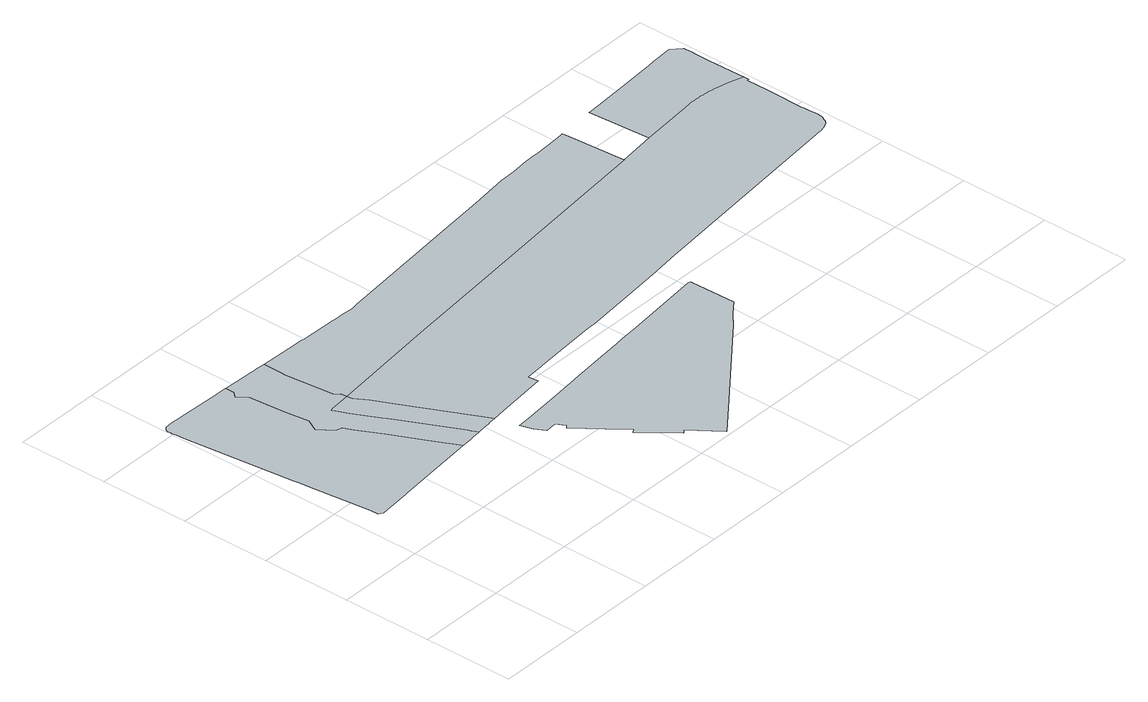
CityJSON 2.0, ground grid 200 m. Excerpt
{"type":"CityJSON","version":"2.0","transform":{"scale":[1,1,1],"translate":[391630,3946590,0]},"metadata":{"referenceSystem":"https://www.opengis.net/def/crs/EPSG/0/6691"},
"CityObjects":{
"object1":{"type":"GenericCityObject","attributes":{"function":"11","validFromType":"1","custodian":"東京都","notificationNumber":"不明","prefecture":"13","city":"13100","floorAreaRate":3},"geometry":[{"type":"MultiSurface","lod":"1","boundaries":[[[0,1,2,3,4,5,6,7,8,9,10,11,12,13,14,15,16,17,18,19,20,21,22,23,24,25,26,27,28,29,30,31,32,33,34,35,36,37,38,39,40,41]]]}]},
"object2":{"type":"GenericCityObject","attributes":{"function":"25","validFromType":"1","custodian":"江東区","notificationNumber":"江東区告示第157号","prefecture":"13","city":"13100"},"geometry":[{"type":"MultiSurface","lod":"1","boundaries":[[[0,1,2,3,4,5,6,7,8,9,10,11,12,13,14,15,16,17,18,19,20,21,22,23,24,25,26,27,28,29,30,31,32,33,34,35,36,37,38,39,40,41]]]}]},
"object3":{"type":"GenericCityObject","attributes":{"function":"11","validFromType":"1","custodian":"東京都","notificationNumber":"不明","prefecture":"13","city":"13100","floorAreaRate":4},"geometry":[{"type":"MultiSurface","lod":"1","boundaries":[[[42,43,44,45,46,47,48,49,41,40,39,38,37,36,35,34,33,32,31,30,29,28,27,26,25,50,51,52,53,54,55,56,57,58,59,60,61,62,63,64,65,66,67,68,69]]]}]},
"object4":{"type":"GenericCityObject","attributes":{"function":"24","validFromType":"1","custodian":"江東区","notificationNumber":"江東区告示第157号","prefecture":"13","city":"13100"},"geometry":[{"type":"MultiSurface","lod":"1","boundaries":[[[42,43,44,45,46,47,48,49,41,40,39,38,37,36,35,34,33,32,31,30,29,28,27,26,25,50,51,52,53,54,70,71,72,73,74,75,76,77,78,64,65,66,67,68,69]]]}]},
"object5":{"type":"GenericCityObject","attributes":{"function":"11","validFromType":"1","custodian":"東京都","notificationNumber":"不明","prefecture":"13","city":"13100","floorAreaRate":3},"geometry":[{"type":"MultiSurface","lod":"1","boundaries":[[[76,77,78,64,63,62,61,60,59,58,57,56,55,54,70,71,72,73,74,75]]]}]},
"object6":{"type":"GenericCityObject","attributes":{"function":"25","validFromType":"1","custodian":"江東区","notificationNumber":"江東区告示第157号","prefecture":"13","city":"13100"},"geometry":[{"type":"MultiSurface","lod":"1","boundaries":[[[79,80,81,82,83,84,85,86,87,88,89,90,91,92,93,94,95,96,97,98,99,100,101,102,103,104,105,106,107,108,109,110]]]}]},
"object7":{"type":"GenericCityObject","attributes":{"function":"11","validFromType":"1","custodian":"東京都","notificationNumber":"不明","prefecture":"13","city":"13100","floorAreaRate":3},"geometry":[{"type":"MultiSurface","lod":"1","boundaries":[[[79,80,81,82,83,84,85,86,87,88,89,90,91,92,93,94,95,96,97,98,99,100,101,102,103,104,105,106,107,108,109,110]]]}]},
"object8":{"type":"GenericCityObject","attributes":{"function":"11","validFromType":"1","custodian":"東京都","notificationNumber":"不明","prefecture":"13","city":"13100","floorAreaRate":3},"geometry":[{"type":"MultiSurface","lod":"1","boundaries":[[[111,112,113,114,115,116,117,118,119,120,121,122,123,124,125,126,127,128,129,130,131,132,133,134,69,68,67,66,65,64,135,136,137]]]}]},
"object9":{"type":"GenericCityObject","attributes":{"function":"11","validFromType":"1","custodian":"東京都","notificationNumber":"不明","prefecture":"13","city":"13100","floorAreaRate":2},"geometry":[{"type":"MultiSurface","lod":"1","boundaries":[[[138,139,140,141,142,143,144,145,146,147,148,149,150,151,152,153,154,155,156,157,158,159,160,161,162,163,164,165,166,137,136,135,64,78,77,76,75,167,168,169,170,171,172,173,174,175,176,177,178,179,180,181,182,183,184,185,186,187,188,189,190,191,192,193,194,195,196,197,198,199]]]}]},
"object10":{"type":"GenericCityObject","attributes":{"function":"18","validFromType":"1","custodian":"江東区","notificationNumber":"江東区告示第156号","prefecture":"13","city":"13100"},"geometry":[{"type":"MultiSurface","lod":"1","boundaries":[[[200,201,202,203,204,205,206,207,208,209,210,211,212,213,214,215,216,217,218,219,166,137,111,112,113,114,115,116,117,118,119,120,121,122,123,124,125,126,127,128,129,130,131,132,133,134,69,68,67,66,65,64,78,77,76,75,167,168,169,170,171,172,173,174,175,176,177,178,179,180,181,182,183,184,185,186,187,188,189,190,191,192,193,194,195,196,197,198,199]]]}]},
"object11":{"type":"GenericCityObject","attributes":{"function":"25","validFromType":"1","custodian":"江東区","notificationNumber":"江東区告示第157号","prefecture":"13","city":"13100"},"geometry":[{"type":"MultiSurface","lod":"1","boundaries":[[[167,168,169,170,171,172,173,174,175,176,177,178,179,180,181,182,183,184,185,186,187,188,189,190,191,192,193,194,195,196,197,198,199,200,201,202,203,204,205,206,207,208,209,210,211,212,213,214,215,216,217,218,219,166,137,111,112,113,114,115,116,117,118,119,120,121,122,123,124,125,126,127,128,129,130,131,132,133,134,69,68,67,66,65,64,78,77,76,75]]]}]}
},
"vertices":[
[141,823,0],[52,826,0],[51,826,0],[42,827,0],[41,827,0],[30,827,0],[12,825,0],[9,823,0],[6,820,0],[4,817,0],[3,813,0],[4,809,0],[4,803,0],[5,795,0],[7,777,0],[35,529,0],[36,516,0],[38,496,0],[52,370,0],[54,355,0],[55,338,0],[64,332,0],[88,334,0],[137,339,0],[144,340,0],[329,360,0],[299,422,0],[262,497,0],[235,551,0],[225,571,0],[212,575,0],[189,608,0],[202,634,0],[195,691,0],[189,764,0],[189,766,0],[188,769,0],[182,777,0],[171,791,0],[172,792,0],[182,802,0],[182,822,0],
[266,819,0],[259,819,0],[256,819,0],[253,819,0],[214,821,0],[212,821,0],[211,821,0],[184,822,0],[330,360,0],[352,362,0],[363,363,0],[380,365,0],[383,366,0],[376,379,0],[373,387,0],[304,526,0],[299,535,0],[271,592,0],[259,617,0],[257,620,0],[256,624,0],[260,626,0],[310,632,0],[308,645,0],[300,654,0],[288,766,0],[288,770,0],[290,818,0],
[402,368,0],[414,369,0],[415,369,0],[416,370,0],[419,370,0],[436,372,0],[353,539,0],[328,591,0],[311,619,0],
[767,74,0],[959,226,0],[963,229,0],[980,245,0],[986,250,0],[1018,274,0],[1015,376,0],[1015,378,0],[1012,380,0],[1010,380,0],[836,361,0],[792,357,0],[771,354,0],[770,354,0],[762,353,0],[635,340,0],[630,339,0],[570,333,0],[477,323,0],[449,321,0],[457,293,0],[470,271,0],[483,272,0],[495,273,0],[505,253,0],[499,248,0],[545,190,0],[578,149,0],[570,143,0],[629,69,0],[637,75,0],[686,10,0],
[1229,870,0],[1228,876,0],[1226,876,0],[1225,876,0],[1199,874,0],[1184,873,0],[1145,871,0],[1144,871,0],[1117,870,0],[1076,867,0],[1038,865,0],[951,855,0],[896,849,0],[788,837,0],[774,836,0],[553,812,0],[537,809,0],[507,811,0],[495,811,0],[492,811,0],[483,812,0],[398,814,0],[396,815,0],[360,816,0],[560,660,0],[775,683,0],[1239,733,0],
[1557,746,0],[1553,747,0],[1549,748,0],[1545,749,0],[1540,750,0],[1536,751,0],[1532,752,0],[1528,753,0],[1524,753,0],[1519,754,0],[1515,755,0],[1511,755,0],[1507,756,0],[1502,756,0],[1498,756,0],[1494,757,0],[1490,757,0],[1485,757,0],[1481,757,0],[1477,757,0],[1472,757,0],[1468,757,0],[1464,757,0],[1460,757,0],[1455,756,0],[1451,756,0],[1447,756,0],[1443,755,0],[1325,743,0],[478,377,0],[582,389,0],[580,412,0],[622,415,0],[626,416,0],[713,423,0],[756,427,0],[772,428,0],[790,429,0],[790,428,0],[952,445,0],[987,449,0],[1063,458,0],[1548,511,0],[1551,511,0],[1561,513,0],[1566,515,0],[1572,518,0],[1577,521,0],[1581,525,0],[1584,531,0],[1587,536,0],[1589,543,0],[1589,551,0],[1588,572,0],[1587,576,0],[1588,584,0],[1587,591,0],[1588,662,0],[1588,677,0],[1588,724,0],[1592,724,0],[1592,736,0],
[1591,749,0],[1590,822,0],[1590,850,0],[1590,866,0],[1590,867,0],[1590,883,0],[1569,901,0],[1557,900,0],[1539,899,0],[1521,898,0],[1503,896,0],[1489,895,0],[1467,894,0],[1449,892,0],[1419,890,0],[1374,887,0],[1344,885,0],[1318,883,0],[1314,883,0],[1316,869,0]
]}
